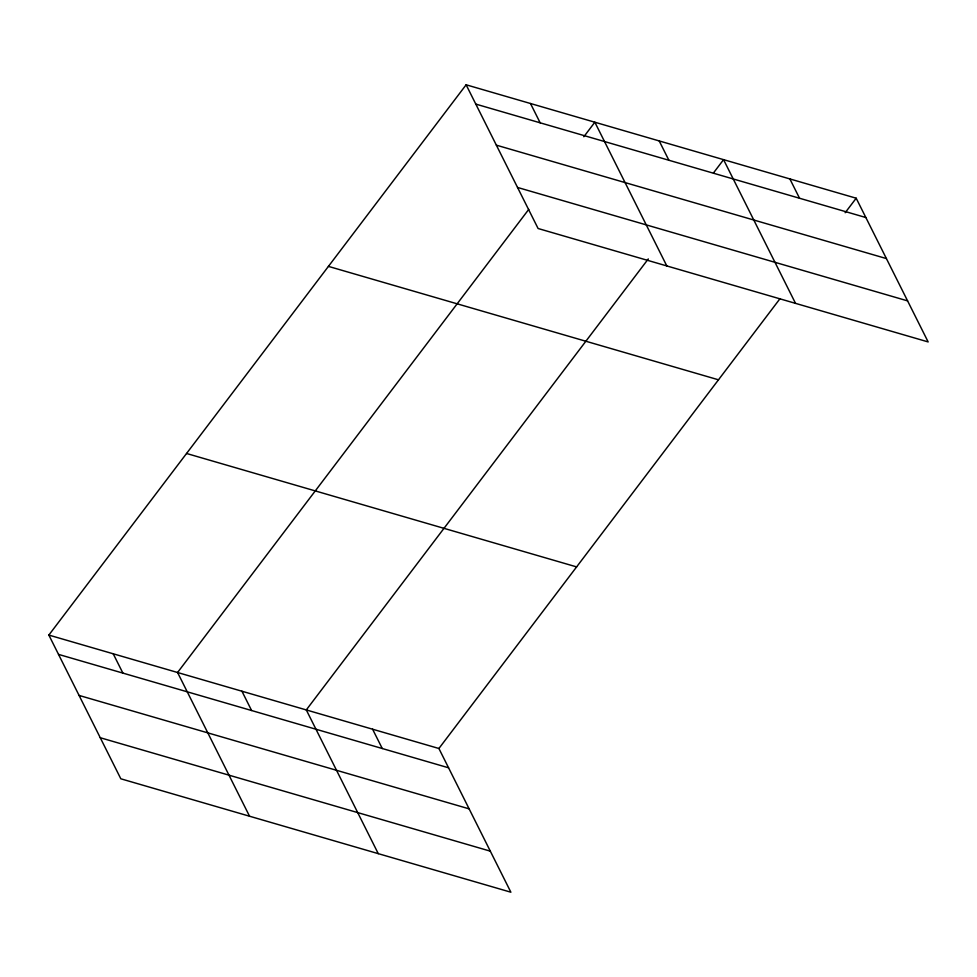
<?xml version="1.0" encoding="UTF-8"?>
<svg xmlns="http://www.w3.org/2000/svg" width="977" height="977" viewBox="0 0 977 977"><rect width="100%" height="100%" fill="white"/><g stroke="black" fill="none" stroke-linecap="round" stroke-linejoin="round"><path stroke-width="1.47" d="M48.85 635.074L438.905 748.492L510.873 892.209L120.818 778.791L48.85 635.074L466.127 84.791L856.182 198.209L928.15 341.926L538.095 228.508L466.127 84.791M528.752 209.383L177.57 672.494L249.538 816.21M583.831 136.743L594.846 122.223L666.815 265.939M648.288 258.917L306.289 709.925L378.258 853.642M713.466 172.966L723.566 159.654L795.534 303.371M438.905 748.492L779.988 298.693M845.166 212.742L856.182 198.209M475.799 104.099L865.854 217.529M496.353 145.158L886.408 258.575M517.529 187.45L907.596 300.879M328.419 266.379L718.486 379.809M186.546 453.475L576.613 566.904M58.522 654.382L448.577 767.8M79.076 695.429L469.131 808.858M100.265 737.733L490.32 851.162M789.868 178.938L799.54 198.246M659.206 140.932L668.879 160.24M530.487 103.501L540.159 122.809M372.591 729.208L382.263 748.516M241.93 691.215L251.602 710.523M113.21 653.784L122.882 673.092"/></g></svg>
